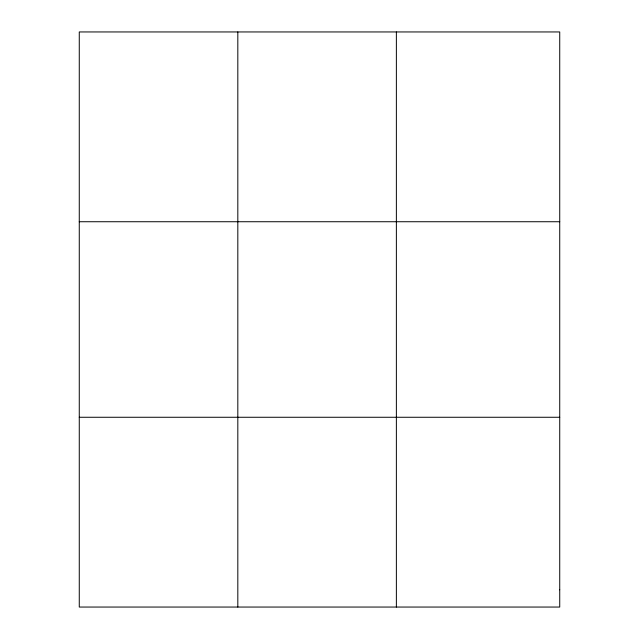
<?xml version="1.0" encoding="UTF-8"?>
<svg xmlns="http://www.w3.org/2000/svg" width="639" height="639" viewBox="0 0 639 639"><rect width="100%" height="100%" fill="white"/><g stroke="black" fill="none" stroke-linecap="round" stroke-linejoin="round"><path stroke-width="0.96" d="M237.82 31.95L237.82 607.05M396.372 31.95L396.372 607.05M79.268 221.733L559.732 221.733M79.268 417.267L559.732 417.267M559.732 589.797L559.732 607.05L79.268 607.05L79.268 31.95L559.732 31.95L559.732 589.797"/></g></svg>
